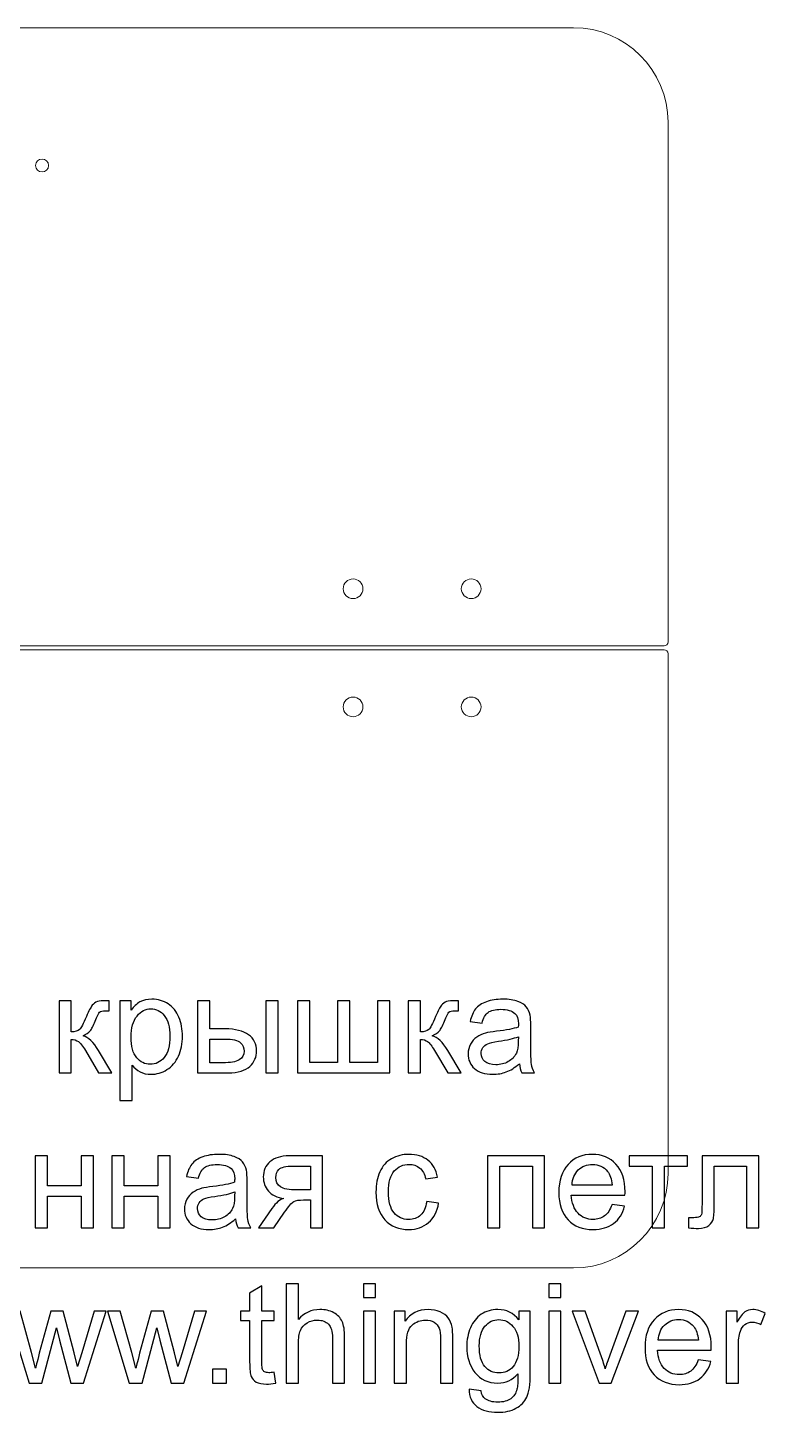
# Model space of a CAD drawing. Header units: millimetres. Extents: x -710 to 427, y -268 to 707.
# Drawn here: x -138.4 to 49, y -268 to 83.7 of the extents above; entities that cross this region are included whole.
import ezdxf

# ---------------------------------------------------------------- set-up
doc = ezdxf.new("R2010")
doc.units = ezdxf.units.MM
doc.header["$MEASUREMENT"] = 0
doc.layers.add('layer 1', color=7, linetype='Continuous')

msp = doc.modelspace()

# ---------------------------------------------------------------- linework, layer by layer
at = {"layer": 'layer 1', "color": 250, "lineweight": 9}
for points, knots in [([(23.2955, -73.3209), (23.2955, -73.3209), (-307.7045, -73.3209), (-307.7045, -73.3209), (-308.2553, -73.3209), (-308.7045, -72.8717), (-308.7045, -72.3209), (-308.7045, -72.3209), (-308.7045, 59.6791), (-308.7045, 59.6791), (-308.7045, 72.8978), (-297.9232, 83.6791), (-284.7045, 83.6791), (-284.7045, 83.6791), (0.2955, 83.6791), (0.2955, 83.6791), (13.5142, 83.6791), (24.2955, 72.8978), (24.2955, 59.6791), (24.2955, 59.6791), (24.2955, -72.3209), (24.2955, -72.3209), (24.2955, -72.8717), (23.8463, -73.3209), (23.2955, -73.3209)], [0, 0, 0, 0, 0.125, 0.125, 0.125, 0.25, 0.25, 0.25, 0.375, 0.375, 0.375, 0.5, 0.5, 0.5, 0.625, 0.625, 0.625, 0.75, 0.75, 0.75, 0.875, 0.875, 0.875, 1, 1, 1, 1]), ([(-134.7045, 50.3291), (-133.7932, 50.3291), (-133.0545, 49.5904), (-133.0545, 48.6791), (-133.0545, 47.7678), (-133.7932, 47.0291), (-134.7045, 47.0291), (-135.6158, 47.0291), (-136.3545, 47.7678), (-136.3545, 48.6791), (-136.3545, 49.5904), (-135.6158, 50.3291), (-134.7045, 50.3291)], [0, 0, 0, 0, 0.25, 0.25, 0.25, 0.5, 0.5, 0.5, 0.75, 0.75, 0.75, 1, 1, 1, 1]), ([(-55.7045, -56.3209), (-57.0853, -56.3209), (-58.2045, -57.4402), (-58.2045, -58.8209), (-58.2045, -60.2016), (-57.0853, -61.3209), (-55.7045, -61.3209), (-54.3237, -61.3209), (-53.2045, -60.2016), (-53.2045, -58.8209), (-53.2045, -57.4402), (-54.3237, -56.3209), (-55.7045, -56.3209)], [0, 0, 0, 0, 0.25, 0.25, 0.25, 0.5, 0.5, 0.5, 0.75, 0.75, 0.75, 1, 1, 1, 1]), ([(-25.7045, -56.3209), (-27.0853, -56.3209), (-28.2045, -57.4402), (-28.2045, -58.8209), (-28.2045, -60.2016), (-27.0853, -61.3209), (-25.7045, -61.3209), (-24.3237, -61.3209), (-23.2045, -60.2016), (-23.2045, -58.8209), (-23.2045, -57.4402), (-24.3237, -56.3209), (-25.7045, -56.3209)], [0, 0, 0, 0, 0.25, 0.25, 0.25, 0.5, 0.5, 0.5, 0.75, 0.75, 0.75, 1, 1, 1, 1]), ([(-308.7045, -75.3209), (-308.7045, -75.3209), (-308.7045, -207.321), (-308.7045, -207.321), (-308.7045, -220.5397), (-297.9232, -231.321), (-284.7045, -231.321), (-284.7045, -231.321), (0.2955, -231.321), (0.2955, -231.321), (13.5142, -231.321), (24.2955, -220.5397), (24.2955, -207.321), (24.2955, -207.321), (24.2955, -75.3209), (24.2955, -75.3209), (24.2955, -74.7701), (23.8463, -74.3209), (23.2955, -74.3209), (23.2955, -74.3209), (-307.7045, -74.3209), (-307.7045, -74.3209), (-308.2553, -74.3209), (-308.7045, -74.7701), (-308.7045, -75.3209)], [0, 0, 0, 0, 0.125, 0.125, 0.125, 0.25, 0.25, 0.25, 0.375, 0.375, 0.375, 0.5, 0.5, 0.5, 0.625, 0.625, 0.625, 0.75, 0.75, 0.75, 0.875, 0.875, 0.875, 1, 1, 1, 1]), ([(-55.7045, -91.3209), (-57.0853, -91.3209), (-58.2045, -90.2016), (-58.2045, -88.8209), (-58.2045, -87.4402), (-57.0853, -86.3209), (-55.7045, -86.3209), (-54.3237, -86.3209), (-53.2045, -87.4402), (-53.2045, -88.8209), (-53.2045, -90.2016), (-54.3237, -91.3209), (-55.7045, -91.3209)], [0, 0, 0, 0, 0.25, 0.25, 0.25, 0.5, 0.5, 0.5, 0.75, 0.75, 0.75, 1, 1, 1, 1]), ([(-25.7045, -91.3209), (-27.0853, -91.3209), (-28.2045, -90.2016), (-28.2045, -88.8209), (-28.2045, -87.4402), (-27.0853, -86.3209), (-25.7045, -86.3209), (-24.3237, -86.3209), (-23.2045, -87.4402), (-23.2045, -88.8209), (-23.2045, -90.2016), (-24.3237, -91.3209), (-25.7045, -91.3209)], [0, 0, 0, 0, 0.25, 0.25, 0.25, 0.5, 0.5, 0.5, 0.75, 0.75, 0.75, 1, 1, 1, 1])]:
    msp.add_open_spline(points, degree=3, knots=knots, dxfattribs=at)
at = {"layer": 'layer 1', "color": 142}
for points, knots in [([(-130.3834, -163.4502), (-130.3834, -163.4502), (-127.279, -163.4502), (-127.279, -163.4502), (-127.279, -163.4502), (-127.279, -171.3524), (-127.279, -171.3524), (-126.2912, -171.3524), (-125.5974, -171.1643), (-125.1976, -170.7821), (-124.8037, -170.4058), (-124.2216, -169.3063), (-123.4455, -167.4778), (-122.834, -166.0314), (-122.3401, -165.0789), (-121.9638, -164.6203), (-121.5816, -164.1617), (-121.1465, -163.85), (-120.6526, -163.6913), (-120.1529, -163.5325), (-119.3591, -163.4502), (-118.2714, -163.4502), (-118.2714, -163.4502), (-117.6482, -163.4502), (-117.6482, -163.4502), (-117.6482, -163.4502), (-117.6482, -166.0079), (-117.6482, -166.0079), (-117.6482, -166.0079), (-118.5125, -165.9902), (-118.5125, -165.9902), (-119.3297, -165.9902), (-119.853, -166.1137), (-120.0823, -166.3548), (-120.3234, -166.6076), (-120.6938, -167.3602), (-121.1877, -168.6125), (-121.6581, -169.812), (-122.0873, -170.641), (-122.4812, -171.0996), (-122.8693, -171.5582), (-123.4749, -171.9757), (-124.2921, -172.3579), (-122.9575, -172.7165), (-121.6404, -173.9571), (-120.3469, -176.0856), (-120.3469, -176.0856), (-116.9426, -181.7594), (-116.9426, -181.7594), (-116.9426, -181.7594), (-120.3528, -181.7594), (-120.3528, -181.7594), (-120.3528, -181.7594), (-123.7101, -176.1032), (-123.7101, -176.1032), (-124.3862, -174.9567), (-124.9742, -174.2041), (-125.4739, -173.8395), (-125.9796, -173.475), (-126.5793, -173.2927), (-127.279, -173.2927), (-127.279, -173.2927), (-127.279, -181.7594), (-127.279, -181.7594), (-127.279, -181.7594), (-130.3834, -181.7594), (-130.3834, -181.7594), (-130.3834, -181.7594), (-130.3834, -163.4502), (-130.3834, -163.4502)], [0, 0, 0, 0, 0.04347826, 0.04347826, 0.04347826, 0.08695652, 0.08695652, 0.08695652, 0.13043478, 0.13043478, 0.13043478, 0.17391304, 0.17391304, 0.17391304, 0.2173913, 0.2173913, 0.2173913, 0.26086957, 0.26086957, 0.26086957, 0.30434783, 0.30434783, 0.30434783, 0.34782609, 0.34782609, 0.34782609, 0.39130435, 0.39130435, 0.39130435, 0.43478261, 0.43478261, 0.43478261, 0.47826087, 0.47826087, 0.47826087, 0.52173913, 0.52173913, 0.52173913, 0.56521739, 0.56521739, 0.56521739, 0.60869565, 0.60869565, 0.60869565, 0.65217391, 0.65217391, 0.65217391, 0.69565217, 0.69565217, 0.69565217, 0.73913043, 0.73913043, 0.73913043, 0.7826087, 0.7826087, 0.7826087, 0.82608696, 0.82608696, 0.82608696, 0.86956522, 0.86956522, 0.86956522, 0.91304348, 0.91304348, 0.91304348, 0.95652174, 0.95652174, 0.95652174, 1, 1, 1, 1]), ([(-114.9142, -188.7797), (-114.9142, -188.7797), (-114.9142, -163.4502), (-114.9142, -163.4502), (-114.9142, -163.4502), (-112.0919, -163.4502), (-112.0919, -163.4502), (-112.0919, -163.4502), (-112.0919, -165.855), (-112.0919, -165.855), (-111.4275, -164.926), (-110.6749, -164.2263), (-109.8342, -163.7618), (-108.9993, -163.2974), (-107.9821, -163.0622), (-106.7885, -163.0622), (-105.2245, -163.0622), (-103.8487, -163.462), (-102.6551, -164.2675), (-101.4616, -165.0671), (-100.562, -166.2019), (-99.9505, -167.66), (-99.3449, -169.1241), (-99.0392, -170.7233), (-99.0392, -172.4696), (-99.0392, -174.3334), (-99.3743, -176.015), (-100.0446, -177.5143), (-100.7149, -179.0077), (-101.6909, -180.1543), (-102.9726, -180.9539), (-104.2485, -181.7476), (-105.5949, -182.1475), (-107.0061, -182.1475), (-108.0409, -182.1475), (-108.9699, -181.9299), (-109.7871, -181.4948), (-110.6103, -181.0597), (-111.2806, -180.5129), (-111.8097, -179.8485), (-111.8097, -179.8485), (-111.8097, -188.7797), (-111.8097, -188.7797), (-111.8097, -188.7797), (-114.9142, -188.7797), (-114.9142, -188.7797)], [0, 0, 0, 0, 0.06666667, 0.06666667, 0.06666667, 0.13333333, 0.13333333, 0.13333333, 0.2, 0.2, 0.2, 0.26666667, 0.26666667, 0.26666667, 0.33333333, 0.33333333, 0.33333333, 0.4, 0.4, 0.4, 0.46666667, 0.46666667, 0.46666667, 0.53333333, 0.53333333, 0.53333333, 0.6, 0.6, 0.6, 0.66666667, 0.66666667, 0.66666667, 0.73333333, 0.73333333, 0.73333333, 0.8, 0.8, 0.8, 0.86666667, 0.86666667, 0.86666667, 0.93333333, 0.93333333, 0.93333333, 1, 1, 1, 1]), ([(-95.188, -163.4502), (-95.188, -163.4502), (-92.0836, -163.4502), (-92.0836, -163.4502), (-92.0836, -163.4502), (-92.0836, -170.6116), (-92.0836, -170.6116), (-92.0836, -170.6116), (-88.1677, -170.6116), (-88.1677, -170.6116), (-85.6101, -170.6116), (-83.6463, -171.1055), (-82.2646, -172.0992), (-80.8829, -173.0928), (-80.195, -174.4628), (-80.195, -176.209), (-80.195, -177.7377), (-80.7712, -179.043), (-81.9236, -180.1307), (-83.076, -181.2185), (-84.9163, -181.7594), (-87.4504, -181.7594), (-87.4504, -181.7594), (-95.188, -181.7594), (-95.188, -181.7594), (-95.188, -181.7594), (-95.188, -163.4502), (-95.188, -163.4502)], [0, 0, 0, 0, 0.11111111, 0.11111111, 0.11111111, 0.22222222, 0.22222222, 0.22222222, 0.33333333, 0.33333333, 0.33333333, 0.44444444, 0.44444444, 0.44444444, 0.55555556, 0.55555556, 0.55555556, 0.66666667, 0.66666667, 0.66666667, 0.77777778, 0.77777778, 0.77777778, 0.88888889, 0.88888889, 0.88888889, 1, 1, 1, 1]), ([(-77.8666, -163.4502), (-77.8666, -163.4502), (-74.7622, -163.4502), (-74.7622, -163.4502), (-74.7622, -163.4502), (-74.7622, -181.7594), (-74.7622, -181.7594), (-74.7622, -181.7594), (-77.8666, -181.7594), (-77.8666, -181.7594), (-77.8666, -181.7594), (-77.8666, -163.4502), (-77.8666, -163.4502)], [0, 0, 0, 0, 0.25, 0.25, 0.25, 0.5, 0.5, 0.5, 0.75, 0.75, 0.75, 1, 1, 1, 1]), ([(-69.8291, -163.4502), (-69.8291, -163.4502), (-66.7247, -163.4502), (-66.7247, -163.4502), (-66.7247, -163.4502), (-66.7247, -179.1841), (-66.7247, -179.1841), (-66.7247, -179.1841), (-59.6691, -179.1841), (-59.6691, -179.1841), (-59.6691, -179.1841), (-59.6691, -163.4502), (-59.6691, -163.4502), (-59.6691, -163.4502), (-56.5647, -163.4502), (-56.5647, -163.4502), (-56.5647, -163.4502), (-56.5647, -179.1841), (-56.5647, -179.1841), (-56.5647, -179.1841), (-49.5091, -179.1841), (-49.5091, -179.1841), (-49.5091, -179.1841), (-49.5091, -163.4502), (-49.5091, -163.4502), (-49.5091, -163.4502), (-46.4047, -163.4502), (-46.4047, -163.4502), (-46.4047, -163.4502), (-46.4047, -181.7594), (-46.4047, -181.7594), (-46.4047, -181.7594), (-69.8291, -181.7594), (-69.8291, -181.7594), (-69.8291, -181.7594), (-69.8291, -163.4502), (-69.8291, -163.4502)], [0, 0, 0, 0, 0.08333333, 0.08333333, 0.08333333, 0.16666667, 0.16666667, 0.16666667, 0.25, 0.25, 0.25, 0.33333333, 0.33333333, 0.33333333, 0.41666667, 0.41666667, 0.41666667, 0.5, 0.5, 0.5, 0.58333333, 0.58333333, 0.58333333, 0.66666667, 0.66666667, 0.66666667, 0.75, 0.75, 0.75, 0.83333333, 0.83333333, 0.83333333, 0.91666667, 0.91666667, 0.91666667, 1, 1, 1, 1]), ([(-41.6715, -163.4502), (-41.6715, -163.4502), (-38.5671, -163.4502), (-38.5671, -163.4502), (-38.5671, -163.4502), (-38.5671, -171.3524), (-38.5671, -171.3524), (-37.5793, -171.3524), (-36.8855, -171.1643), (-36.4857, -170.7821), (-36.0918, -170.4058), (-35.5097, -169.3063), (-34.7336, -167.4778), (-34.1221, -166.0314), (-33.6282, -165.0789), (-33.2519, -164.6203), (-32.8697, -164.1617), (-32.4346, -163.85), (-31.9407, -163.6913), (-31.441, -163.5325), (-30.6472, -163.4502), (-29.5595, -163.4502), (-29.5595, -163.4502), (-28.9363, -163.4502), (-28.9363, -163.4502), (-28.9363, -163.4502), (-28.9363, -166.0079), (-28.9363, -166.0079), (-28.9363, -166.0079), (-29.8006, -165.9902), (-29.8006, -165.9902), (-30.6178, -165.9902), (-31.1411, -166.1137), (-31.3704, -166.3548), (-31.6115, -166.6076), (-31.9819, -167.3602), (-32.4758, -168.6125), (-32.9462, -169.812), (-33.3754, -170.641), (-33.7693, -171.0996), (-34.1574, -171.5582), (-34.763, -171.9757), (-35.5802, -172.3579), (-34.2456, -172.7165), (-32.9285, -173.9571), (-31.635, -176.0856), (-31.635, -176.0856), (-28.2307, -181.7594), (-28.2307, -181.7594), (-28.2307, -181.7594), (-31.6409, -181.7594), (-31.6409, -181.7594), (-31.6409, -181.7594), (-34.9982, -176.1032), (-34.9982, -176.1032), (-35.6743, -174.9567), (-36.2623, -174.2041), (-36.762, -173.8395), (-37.2677, -173.475), (-37.8674, -173.2927), (-38.5671, -173.2927), (-38.5671, -173.2927), (-38.5671, -181.7594), (-38.5671, -181.7594), (-38.5671, -181.7594), (-41.6715, -181.7594), (-41.6715, -181.7594), (-41.6715, -181.7594), (-41.6715, -163.4502), (-41.6715, -163.4502)], [0, 0, 0, 0, 0.04347826, 0.04347826, 0.04347826, 0.08695652, 0.08695652, 0.08695652, 0.13043478, 0.13043478, 0.13043478, 0.17391304, 0.17391304, 0.17391304, 0.2173913, 0.2173913, 0.2173913, 0.26086957, 0.26086957, 0.26086957, 0.30434783, 0.30434783, 0.30434783, 0.34782609, 0.34782609, 0.34782609, 0.39130435, 0.39130435, 0.39130435, 0.43478261, 0.43478261, 0.43478261, 0.47826087, 0.47826087, 0.47826087, 0.52173913, 0.52173913, 0.52173913, 0.56521739, 0.56521739, 0.56521739, 0.60869565, 0.60869565, 0.60869565, 0.65217391, 0.65217391, 0.65217391, 0.69565217, 0.69565217, 0.69565217, 0.73913043, 0.73913043, 0.73913043, 0.7826087, 0.7826087, 0.7826087, 0.82608696, 0.82608696, 0.82608696, 0.86956522, 0.86956522, 0.86956522, 0.91304348, 0.91304348, 0.91304348, 0.95652174, 0.95652174, 0.95652174, 1, 1, 1, 1]), ([(-13.467, -179.4663), (-14.6194, -180.4482), (-15.7306, -181.1362), (-16.7949, -181.5419), (-17.8591, -181.9475), (-18.9997, -182.1475), (-20.2227, -182.1475), (-22.2335, -182.1475), (-23.7799, -181.6594), (-24.8617, -180.6775), (-25.9436, -179.7015), (-26.4845, -178.4492), (-26.4845, -176.9263), (-26.4845, -176.0326), (-26.2787, -175.2154), (-25.873, -174.4745), (-25.4614, -173.7337), (-24.9264, -173.1457), (-24.2679, -172.6989), (-23.6035, -172.252), (-22.8626, -171.911), (-22.0336, -171.6817), (-21.4221, -171.523), (-20.499, -171.3701), (-19.2702, -171.2172), (-16.7655, -170.9232), (-14.9134, -170.5646), (-13.7316, -170.153), (-13.7198, -169.7297), (-13.7139, -169.4592), (-13.7139, -169.3475), (-13.7139, -168.0893), (-14.0079, -167.2014), (-14.5959, -166.684), (-15.3896, -165.9843), (-16.5714, -165.6374), (-18.1354, -165.6374), (-19.5994, -165.6374), (-20.6813, -165.8961), (-21.3751, -166.4077), (-22.0748, -166.9192), (-22.5863, -167.8247), (-22.9214, -169.1299), (-22.9214, -169.1299), (-25.9553, -168.7066), (-25.9553, -168.7066), (-25.679, -167.4072), (-25.2263, -166.3548), (-24.5913, -165.5551), (-23.9563, -164.7555), (-23.039, -164.144), (-21.8396, -163.7089), (-20.646, -163.2797), (-19.2526, -163.0622), (-17.6768, -163.0622), (-16.1128, -163.0622), (-14.8369, -163.2444), (-13.855, -163.6149), (-12.879, -163.9853), (-12.1558, -164.4439), (-11.6972, -165.0024), (-11.2386, -165.561), (-10.9152, -166.2666), (-10.7271, -167.1191), (-10.6271, -167.6483), (-10.5742, -168.6008), (-10.5742, -169.9707), (-10.5742, -169.9707), (-10.5742, -174.0865), (-10.5742, -174.0865), (-10.5742, -176.9616), (-10.5095, -178.7784), (-10.3802, -179.5487), (-10.2567, -180.3189), (-9.998, -181.0538), (-9.6217, -181.7594), (-9.6217, -181.7594), (-12.8673, -181.7594), (-12.8673, -181.7594), (-13.1789, -181.1068), (-13.3788, -180.3424), (-13.467, -179.4663)], [0, 0, 0, 0, 0.03703704, 0.03703704, 0.03703704, 0.07407407, 0.07407407, 0.07407407, 0.11111111, 0.11111111, 0.11111111, 0.14814815, 0.14814815, 0.14814815, 0.18518519, 0.18518519, 0.18518519, 0.22222222, 0.22222222, 0.22222222, 0.25925926, 0.25925926, 0.25925926, 0.2962963, 0.2962963, 0.2962963, 0.33333333, 0.33333333, 0.33333333, 0.37037037, 0.37037037, 0.37037037, 0.40740741, 0.40740741, 0.40740741, 0.44444444, 0.44444444, 0.44444444, 0.48148148, 0.48148148, 0.48148148, 0.51851852, 0.51851852, 0.51851852, 0.55555556, 0.55555556, 0.55555556, 0.59259259, 0.59259259, 0.59259259, 0.62962963, 0.62962963, 0.62962963, 0.66666667, 0.66666667, 0.66666667, 0.7037037, 0.7037037, 0.7037037, 0.74074074, 0.74074074, 0.74074074, 0.77777778, 0.77777778, 0.77777778, 0.81481481, 0.81481481, 0.81481481, 0.85185185, 0.85185185, 0.85185185, 0.88888889, 0.88888889, 0.88888889, 0.92592593, 0.92592593, 0.92592593, 0.96296296, 0.96296296, 0.96296296, 1, 1, 1, 1]), ([(-112.0919, -172.7165), (-112.0919, -175.0625), (-111.6157, -176.797), (-110.6691, -177.92), (-109.7166, -179.043), (-108.5642, -179.6075), (-107.2118, -179.6075), (-105.836, -179.6075), (-104.6601, -179.0254), (-103.6841, -177.8612), (-102.7022, -176.697), (-102.2142, -174.8979), (-102.2142, -172.4578), (-102.2142, -170.1295), (-102.6904, -168.3891), (-103.6488, -167.2308), (-104.6072, -166.0725), (-105.7478, -165.4963), (-107.0766, -165.4963), (-108.3937, -165.4963), (-109.5578, -166.1137), (-110.5691, -167.3425), (-111.5863, -168.5773), (-112.0919, -170.3647), (-112.0919, -172.7165)], [0, 0, 0, 0, 0.125, 0.125, 0.125, 0.25, 0.25, 0.25, 0.375, 0.375, 0.375, 0.5, 0.5, 0.5, 0.625, 0.625, 0.625, 0.75, 0.75, 0.75, 0.875, 0.875, 0.875, 1, 1, 1, 1]), ([(-92.0836, -179.2194), (-92.0836, -179.2194), (-88.8263, -179.2194), (-88.8263, -179.2194), (-86.8684, -179.2194), (-85.4631, -178.9783), (-84.6282, -178.4962), (-83.7874, -178.0141), (-83.37, -177.2615), (-83.37, -176.2384), (-83.37, -175.4447), (-83.6816, -174.7391), (-84.299, -174.1159), (-84.9222, -173.4985), (-86.2921, -173.1869), (-88.4147, -173.1869), (-88.4147, -173.1869), (-92.0836, -173.1869), (-92.0836, -173.1869), (-92.0836, -173.1869), (-92.0836, -179.2194), (-92.0836, -179.2194)], [0, 0, 0, 0, 0.14285714, 0.14285714, 0.14285714, 0.28571429, 0.28571429, 0.28571429, 0.42857143, 0.42857143, 0.42857143, 0.57142857, 0.57142857, 0.57142857, 0.71428571, 0.71428571, 0.71428571, 0.85714286, 0.85714286, 0.85714286, 1, 1, 1, 1]), ([(-13.7139, -172.5872), (-14.8428, -173.0458), (-16.5362, -173.4338), (-18.7939, -173.7513), (-20.0757, -173.9336), (-20.9812, -174.1394), (-21.5103, -174.3687), (-22.0395, -174.598), (-22.4452, -174.9331), (-22.7333, -175.3682), (-23.0214, -175.8092), (-23.1684, -176.2972), (-23.1684, -176.8381), (-23.1684, -177.6554), (-22.8568, -178.3433), (-22.2276, -178.8901), (-21.5985, -179.4369), (-20.6813, -179.7133), (-19.476, -179.7133), (-18.2824, -179.7133), (-17.2182, -179.4546), (-16.2833, -178.9313), (-15.3544, -178.4139), (-14.6664, -177.7025), (-14.2313, -176.8029), (-13.8962, -176.1032), (-13.7316, -175.0743), (-13.7316, -173.7161), (-13.7316, -173.7161), (-13.7139, -172.5872), (-13.7139, -172.5872)], [0, 0, 0, 0, 0.1, 0.1, 0.1, 0.2, 0.2, 0.2, 0.3, 0.3, 0.3, 0.4, 0.4, 0.4, 0.5, 0.5, 0.5, 0.6, 0.6, 0.6, 0.7, 0.7, 0.7, 0.8, 0.8, 0.8, 0.9, 0.9, 0.9, 1, 1, 1, 1]), ([(-136.4452, -202.8614), (-136.4452, -202.8614), (-133.3407, -202.8614), (-133.3407, -202.8614), (-133.3407, -202.8614), (-133.3407, -210.4814), (-133.3407, -210.4814), (-133.3407, -210.4814), (-124.7329, -210.4814), (-124.7329, -210.4814), (-124.7329, -210.4814), (-124.7329, -202.8614), (-124.7329, -202.8614), (-124.7329, -202.8614), (-121.6285, -202.8614), (-121.6285, -202.8614), (-121.6285, -202.8614), (-121.6285, -221.1706), (-121.6285, -221.1706), (-121.6285, -221.1706), (-124.7329, -221.1706), (-124.7329, -221.1706), (-124.7329, -221.1706), (-124.7329, -213.0567), (-124.7329, -213.0567), (-124.7329, -213.0567), (-133.3407, -213.0567), (-133.3407, -213.0567), (-133.3407, -213.0567), (-133.3407, -221.1706), (-133.3407, -221.1706), (-133.3407, -221.1706), (-136.4452, -221.1706), (-136.4452, -221.1706), (-136.4452, -221.1706), (-136.4452, -202.8614), (-136.4452, -202.8614)], [0, 0, 0, 0, 0.08333333, 0.08333333, 0.08333333, 0.16666667, 0.16666667, 0.16666667, 0.25, 0.25, 0.25, 0.33333333, 0.33333333, 0.33333333, 0.41666667, 0.41666667, 0.41666667, 0.5, 0.5, 0.5, 0.58333333, 0.58333333, 0.58333333, 0.66666667, 0.66666667, 0.66666667, 0.75, 0.75, 0.75, 0.83333333, 0.83333333, 0.83333333, 0.91666667, 0.91666667, 0.91666667, 1, 1, 1, 1]), ([(-116.966, -202.8614), (-116.966, -202.8614), (-113.8615, -202.8614), (-113.8615, -202.8614), (-113.8615, -202.8614), (-113.8615, -210.4814), (-113.8615, -210.4814), (-113.8615, -210.4814), (-105.2537, -210.4814), (-105.2537, -210.4814), (-105.2537, -210.4814), (-105.2537, -202.8614), (-105.2537, -202.8614), (-105.2537, -202.8614), (-102.1493, -202.8614), (-102.1493, -202.8614), (-102.1493, -202.8614), (-102.1493, -221.1706), (-102.1493, -221.1706), (-102.1493, -221.1706), (-105.2537, -221.1706), (-105.2537, -221.1706), (-105.2537, -221.1706), (-105.2537, -213.0567), (-105.2537, -213.0567), (-105.2537, -213.0567), (-113.8615, -213.0567), (-113.8615, -213.0567), (-113.8615, -213.0567), (-113.8615, -221.1706), (-113.8615, -221.1706), (-113.8615, -221.1706), (-116.966, -221.1706), (-116.966, -221.1706), (-116.966, -221.1706), (-116.966, -202.8614), (-116.966, -202.8614)], [0, 0, 0, 0, 0.08333333, 0.08333333, 0.08333333, 0.16666667, 0.16666667, 0.16666667, 0.25, 0.25, 0.25, 0.33333333, 0.33333333, 0.33333333, 0.41666667, 0.41666667, 0.41666667, 0.5, 0.5, 0.5, 0.58333333, 0.58333333, 0.58333333, 0.66666667, 0.66666667, 0.66666667, 0.75, 0.75, 0.75, 0.83333333, 0.83333333, 0.83333333, 0.91666667, 0.91666667, 0.91666667, 1, 1, 1, 1]), ([(-85.5276, -218.8775), (-86.68, -219.8594), (-87.7912, -220.5474), (-88.8555, -220.9531), (-89.9197, -221.3587), (-91.0603, -221.5587), (-92.2833, -221.5587), (-94.2941, -221.5587), (-95.8405, -221.0706), (-96.9223, -220.0887), (-98.0042, -219.1127), (-98.5451, -217.8604), (-98.5451, -216.3375), (-98.5451, -215.4438), (-98.3393, -214.6266), (-97.9336, -213.8857), (-97.522, -213.1449), (-96.987, -212.5569), (-96.3285, -212.1101), (-95.6641, -211.6632), (-94.9232, -211.3222), (-94.0942, -211.0929), (-93.4827, -210.9342), (-92.5596, -210.7813), (-91.3308, -210.6284), (-88.8261, -210.3344), (-86.974, -209.9758), (-85.7922, -209.5642), (-85.7804, -209.1409), (-85.7745, -208.8704), (-85.7745, -208.7587), (-85.7745, -207.5005), (-86.0685, -206.6126), (-86.6565, -206.0952), (-87.4502, -205.3955), (-88.632, -205.0486), (-90.196, -205.0486), (-91.66, -205.0486), (-92.7419, -205.3073), (-93.4357, -205.8189), (-94.1354, -206.3304), (-94.6469, -207.2359), (-94.982, -208.5411), (-94.982, -208.5411), (-98.0159, -208.1178), (-98.0159, -208.1178), (-97.7396, -206.8184), (-97.2869, -205.766), (-96.6519, -204.9663), (-96.0169, -204.1667), (-95.0996, -203.5552), (-93.9002, -203.1201), (-92.7066, -202.6909), (-91.3132, -202.4734), (-89.7374, -202.4734), (-88.1734, -202.4734), (-86.8975, -202.6556), (-85.9156, -203.0261), (-84.9396, -203.3965), (-84.2164, -203.8551), (-83.7578, -204.4136), (-83.2992, -204.9722), (-82.9758, -205.6778), (-82.7877, -206.5303), (-82.6877, -207.0595), (-82.6348, -208.012), (-82.6348, -209.3819), (-82.6348, -209.3819), (-82.6348, -213.4977), (-82.6348, -213.4977), (-82.6348, -216.3728), (-82.5701, -218.1896), (-82.4408, -218.9599), (-82.3173, -219.7301), (-82.0586, -220.465), (-81.6823, -221.1706), (-81.6823, -221.1706), (-84.9279, -221.1706), (-84.9279, -221.1706), (-85.2395, -220.518), (-85.4394, -219.7536), (-85.5276, -218.8775)], [0, 0, 0, 0, 0.03703704, 0.03703704, 0.03703704, 0.07407407, 0.07407407, 0.07407407, 0.11111111, 0.11111111, 0.11111111, 0.14814815, 0.14814815, 0.14814815, 0.18518519, 0.18518519, 0.18518519, 0.22222222, 0.22222222, 0.22222222, 0.25925926, 0.25925926, 0.25925926, 0.2962963, 0.2962963, 0.2962963, 0.33333333, 0.33333333, 0.33333333, 0.37037037, 0.37037037, 0.37037037, 0.40740741, 0.40740741, 0.40740741, 0.44444444, 0.44444444, 0.44444444, 0.48148148, 0.48148148, 0.48148148, 0.51851852, 0.51851852, 0.51851852, 0.55555556, 0.55555556, 0.55555556, 0.59259259, 0.59259259, 0.59259259, 0.62962963, 0.62962963, 0.62962963, 0.66666667, 0.66666667, 0.66666667, 0.7037037, 0.7037037, 0.7037037, 0.74074074, 0.74074074, 0.74074074, 0.77777778, 0.77777778, 0.77777778, 0.81481481, 0.81481481, 0.81481481, 0.85185185, 0.85185185, 0.85185185, 0.88888889, 0.88888889, 0.88888889, 0.92592593, 0.92592593, 0.92592593, 0.96296296, 0.96296296, 0.96296296, 1, 1, 1, 1]), ([(-63.4378, -202.8614), (-63.4378, -202.8614), (-63.4378, -221.1706), (-63.4378, -221.1706), (-63.4378, -221.1706), (-66.5423, -221.1706), (-66.5423, -221.1706), (-66.5423, -221.1706), (-66.5423, -214.0445), (-66.5423, -214.0445), (-66.5423, -214.0445), (-68.3297, -214.0445), (-68.3297, -214.0445), (-69.4174, -214.0445), (-70.2288, -214.1856), (-70.7639, -214.4737), (-71.2989, -214.7618), (-72.0809, -215.6614), (-73.1098, -217.1842), (-73.1098, -217.1842), (-75.838, -221.1706), (-75.838, -221.1706), (-75.838, -221.1706), (-79.6833, -221.1706), (-79.6833, -221.1706), (-79.6833, -221.1706), (-76.3319, -216.2552), (-76.3319, -216.2552), (-75.3088, -214.75), (-74.2858, -213.9034), (-73.2686, -213.7093), (-75.0384, -213.4683), (-76.3554, -212.8274), (-77.2138, -211.7926), (-78.0723, -210.7578), (-78.5015, -209.5642), (-78.5015, -208.2178), (-78.5015, -206.6244), (-77.9429, -205.3367), (-76.8199, -204.349), (-75.6969, -203.3553), (-74.0682, -202.8614), (-71.9398, -202.8614), (-71.9398, -202.8614), (-63.4378, -202.8614), (-63.4378, -202.8614)], [0, 0, 0, 0, 0.06666667, 0.06666667, 0.06666667, 0.13333333, 0.13333333, 0.13333333, 0.2, 0.2, 0.2, 0.26666667, 0.26666667, 0.26666667, 0.33333333, 0.33333333, 0.33333333, 0.4, 0.4, 0.4, 0.46666667, 0.46666667, 0.46666667, 0.53333333, 0.53333333, 0.53333333, 0.6, 0.6, 0.6, 0.66666667, 0.66666667, 0.66666667, 0.73333333, 0.73333333, 0.73333333, 0.8, 0.8, 0.8, 0.86666667, 0.86666667, 0.86666667, 0.93333333, 0.93333333, 0.93333333, 1, 1, 1, 1]), ([(-37.0031, -214.4678), (-37.0031, -214.4678), (-33.9692, -214.8912), (-33.9692, -214.8912), (-34.3043, -216.9784), (-35.151, -218.6071), (-36.521, -219.7889), (-37.8909, -220.9707), (-39.5784, -221.5587), (-41.5716, -221.5587), (-44.0704, -221.5587), (-46.0812, -220.7414), (-47.5982, -219.1068), (-49.121, -217.4723), (-49.8795, -215.1322), (-49.8795, -212.0866), (-49.8795, -210.111), (-49.5502, -208.3883), (-48.8976, -206.9066), (-48.2449, -205.4308), (-47.2513, -204.3196), (-45.9107, -203.5846), (-44.5761, -202.8438), (-43.1238, -202.4734), (-41.548, -202.4734), (-39.5666, -202.4734), (-37.938, -202.9731), (-36.6797, -203.9786), (-35.4156, -204.984), (-34.6042, -206.4127), (-34.2514, -208.2589), (-34.2514, -208.2589), (-37.25, -208.7175), (-37.25, -208.7175), (-37.5381, -207.4887), (-38.0438, -206.5656), (-38.7787, -205.9423), (-39.5078, -205.325), (-40.3898, -205.0134), (-41.4246, -205.0134), (-42.9886, -205.0134), (-44.2586, -205.5719), (-45.2405, -206.6891), (-46.2165, -207.8121), (-46.7045, -209.576), (-46.7045, -211.9984), (-46.7045, -214.4561), (-46.2341, -216.2376), (-45.2934, -217.3488), (-44.3468, -218.4601), (-43.1179, -219.0187), (-41.6068, -219.0187), (-40.3839, -219.0187), (-39.3667, -218.6482), (-38.5553, -217.9015), (-37.738, -217.1607), (-37.2206, -216.0142), (-37.0031, -214.4678)], [0, 0, 0, 0, 0.05263158, 0.05263158, 0.05263158, 0.10526316, 0.10526316, 0.10526316, 0.15789474, 0.15789474, 0.15789474, 0.21052632, 0.21052632, 0.21052632, 0.26315789, 0.26315789, 0.26315789, 0.31578947, 0.31578947, 0.31578947, 0.36842105, 0.36842105, 0.36842105, 0.42105263, 0.42105263, 0.42105263, 0.47368421, 0.47368421, 0.47368421, 0.52631579, 0.52631579, 0.52631579, 0.57894737, 0.57894737, 0.57894737, 0.63157895, 0.63157895, 0.63157895, 0.68421053, 0.68421053, 0.68421053, 0.73684211, 0.73684211, 0.73684211, 0.78947368, 0.78947368, 0.78947368, 0.84210526, 0.84210526, 0.84210526, 0.89473684, 0.89473684, 0.89473684, 0.94736842, 0.94736842, 0.94736842, 1, 1, 1, 1]), ([(-21.5221, -202.8614), (-21.5221, -202.8614), (-7.0582, -202.8614), (-7.0582, -202.8614), (-7.0582, -202.8614), (-7.0582, -221.1706), (-7.0582, -221.1706), (-7.0582, -221.1706), (-10.1626, -221.1706), (-10.1626, -221.1706), (-10.1626, -221.1706), (-10.1626, -205.4367), (-10.1626, -205.4367), (-10.1626, -205.4367), (-18.4176, -205.4367), (-18.4176, -205.4367), (-18.4176, -205.4367), (-18.4176, -221.1706), (-18.4176, -221.1706), (-18.4176, -221.1706), (-21.5221, -221.1706), (-21.5221, -221.1706), (-21.5221, -221.1706), (-21.5221, -202.8614), (-21.5221, -202.8614)], [0, 0, 0, 0, 0.125, 0.125, 0.125, 0.25, 0.25, 0.25, 0.375, 0.375, 0.375, 0.5, 0.5, 0.5, 0.625, 0.625, 0.625, 0.75, 0.75, 0.75, 0.875, 0.875, 0.875, 1, 1, 1, 1]), ([(10.0692, -215.2439), (10.0692, -215.2439), (13.2795, -215.6673), (13.2795, -215.6673), (12.7797, -217.5311), (11.8448, -218.9834), (10.4808, -220.0123), (9.1167, -221.0412), (7.3763, -221.5587), (5.2538, -221.5587), (2.5844, -221.5587), (0.4677, -220.7355), (-1.0962, -219.0892), (-2.6602, -217.4488), (-3.4422, -215.1381), (-3.4422, -212.1689), (-3.4422, -209.0997), (-2.6544, -206.7126), (-1.0727, -205.0192), (0.5089, -203.32), (2.5609, -202.4734), (5.0832, -202.4734), (7.5233, -202.4734), (9.5165, -203.3024), (11.0628, -204.9663), (12.6092, -206.6303), (13.3853, -208.9704), (13.3853, -211.9866), (13.3853, -212.1689), (13.3794, -212.4452), (13.3677, -212.8098), (13.3677, -212.8098), (-0.2672, -212.8098), (-0.2672, -212.8098), (-0.1496, -214.8147), (0.4148, -216.3552), (1.4379, -217.4194), (2.4551, -218.4836), (3.7309, -219.0187), (5.2538, -219.0187), (6.3885, -219.0187), (7.3587, -218.7188), (8.1583, -218.1191), (8.9638, -217.5193), (9.5988, -216.561), (10.0692, -215.2439)], [0, 0, 0, 0, 0.06666667, 0.06666667, 0.06666667, 0.13333333, 0.13333333, 0.13333333, 0.2, 0.2, 0.2, 0.26666667, 0.26666667, 0.26666667, 0.33333333, 0.33333333, 0.33333333, 0.4, 0.4, 0.4, 0.46666667, 0.46666667, 0.46666667, 0.53333333, 0.53333333, 0.53333333, 0.6, 0.6, 0.6, 0.66666667, 0.66666667, 0.66666667, 0.73333333, 0.73333333, 0.73333333, 0.8, 0.8, 0.8, 0.86666667, 0.86666667, 0.86666667, 0.93333333, 0.93333333, 0.93333333, 1, 1, 1, 1]), ([(14.4084, -202.8614), (14.4084, -202.8614), (29.225, -202.8614), (29.225, -202.8614), (29.225, -202.8614), (29.225, -205.4367), (29.225, -205.4367), (29.225, -205.4367), (23.3689, -205.4367), (23.3689, -205.4367), (23.3689, -205.4367), (23.3689, -221.1706), (23.3689, -221.1706), (23.3689, -221.1706), (20.2645, -221.1706), (20.2645, -221.1706), (20.2645, -221.1706), (20.2645, -205.4367), (20.2645, -205.4367), (20.2645, -205.4367), (14.4084, -205.4367), (14.4084, -205.4367), (14.4084, -205.4367), (14.4084, -202.8614), (14.4084, -202.8614)], [0, 0, 0, 0, 0.125, 0.125, 0.125, 0.25, 0.25, 0.25, 0.375, 0.375, 0.375, 0.5, 0.5, 0.5, 0.625, 0.625, 0.625, 0.75, 0.75, 0.75, 0.875, 0.875, 0.875, 1, 1, 1, 1]), ([(32.9292, -202.8614), (32.9292, -202.8614), (47.3578, -202.8614), (47.3578, -202.8614), (47.3578, -202.8614), (47.3578, -221.153), (47.3578, -221.153), (47.3578, -221.153), (44.2534, -221.153), (44.2534, -221.153), (44.2534, -221.153), (44.2534, -205.4367), (44.2534, -205.4367), (44.2534, -205.4367), (36.0336, -205.4367), (36.0336, -205.4367), (36.0336, -205.4367), (36.0336, -214.5443), (36.0336, -214.5443), (36.0336, -216.6668), (35.9631, -218.0662), (35.8278, -218.7482), (35.6867, -219.4243), (35.3104, -220.0123), (34.6931, -220.518), (34.0698, -221.0236), (33.1761, -221.2764), (32.0061, -221.2764), (31.2829, -221.2764), (30.448, -221.2294), (29.5072, -221.1412), (29.5072, -221.1412), (29.5072, -218.56), (29.5072, -218.56), (29.5072, -218.56), (30.8654, -218.56), (30.8654, -218.56), (31.5063, -218.56), (31.9649, -218.4954), (32.2413, -218.3601), (32.5176, -218.2308), (32.6999, -218.0191), (32.7939, -217.731), (32.8821, -217.4429), (32.9292, -216.5081), (32.9292, -214.9264), (32.9292, -214.9264), (32.9292, -202.8614), (32.9292, -202.8614)], [0, 0, 0, 0, 0.0625, 0.0625, 0.0625, 0.125, 0.125, 0.125, 0.1875, 0.1875, 0.1875, 0.25, 0.25, 0.25, 0.3125, 0.3125, 0.3125, 0.375, 0.375, 0.375, 0.4375, 0.4375, 0.4375, 0.5, 0.5, 0.5, 0.5625, 0.5625, 0.5625, 0.625, 0.625, 0.625, 0.6875, 0.6875, 0.6875, 0.75, 0.75, 0.75, 0.8125, 0.8125, 0.8125, 0.875, 0.875, 0.875, 0.9375, 0.9375, 0.9375, 1, 1, 1, 1]), ([(-66.5423, -205.4367), (-66.5423, -205.4367), (-70.952, -205.4367), (-70.952, -205.4367), (-72.7982, -205.4367), (-73.9918, -205.7248), (-74.5268, -206.301), (-75.0619, -206.8772), (-75.3265, -207.5534), (-75.3265, -208.3236), (-75.3265, -209.4172), (-74.9325, -210.2227), (-74.1447, -210.7343), (-73.3627, -211.2458), (-71.9692, -211.5045), (-69.9701, -211.5045), (-69.9701, -211.5045), (-66.5423, -211.5045), (-66.5423, -211.5045), (-66.5423, -211.5045), (-66.5423, -205.4367), (-66.5423, -205.4367)], [0, 0, 0, 0, 0.14285714, 0.14285714, 0.14285714, 0.28571429, 0.28571429, 0.28571429, 0.42857143, 0.42857143, 0.42857143, 0.57142857, 0.57142857, 0.57142857, 0.71428571, 0.71428571, 0.71428571, 0.85714286, 0.85714286, 0.85714286, 1, 1, 1, 1]), ([(-0.0908, -210.2698), (-0.0908, -210.2698), (10.1045, -210.2698), (10.1045, -210.2698), (9.9692, -208.7293), (9.5753, -207.5769), (8.9344, -206.8067), (7.9525, -205.6131), (6.6707, -205.0134), (5.1009, -205.0134), (3.678, -205.0134), (2.4844, -205.4896), (1.5143, -206.4421), (0.55, -207.3946), (0.015, -208.6705), (-0.0908, -210.2698)], [0, 0, 0, 0, 0.2, 0.2, 0.2, 0.4, 0.4, 0.4, 0.6, 0.6, 0.6, 0.8, 0.8, 0.8, 1, 1, 1, 1]), ([(-85.7745, -211.9984), (-86.9034, -212.457), (-88.5968, -212.845), (-90.8545, -213.1625), (-92.1363, -213.3448), (-93.0418, -213.5506), (-93.5709, -213.7799), (-94.1001, -214.0092), (-94.5058, -214.3443), (-94.7939, -214.7794), (-95.082, -215.2204), (-95.229, -215.7084), (-95.229, -216.2493), (-95.229, -217.0666), (-94.9174, -217.7545), (-94.2882, -218.3013), (-93.6591, -218.8481), (-92.7419, -219.1245), (-91.5366, -219.1245), (-90.343, -219.1245), (-89.2788, -218.8658), (-88.3439, -218.3425), (-87.415, -217.8251), (-86.727, -217.1137), (-86.2919, -216.2141), (-85.9568, -215.5144), (-85.7922, -214.4855), (-85.7922, -213.1273), (-85.7922, -213.1273), (-85.7745, -211.9984), (-85.7745, -211.9984)], [0, 0, 0, 0, 0.1, 0.1, 0.1, 0.2, 0.2, 0.2, 0.3, 0.3, 0.3, 0.4, 0.4, 0.4, 0.5, 0.5, 0.5, 0.6, 0.6, 0.6, 0.7, 0.7, 0.7, 0.8, 0.8, 0.8, 0.9, 0.9, 0.9, 1, 1, 1, 1]), ([(-72.6986, -260.5818), (-72.6986, -260.5818), (-72.6986, -235.3229), (-72.6986, -235.3229), (-72.6986, -235.3229), (-69.5941, -235.3229), (-69.5941, -235.3229), (-69.5941, -235.3229), (-69.5941, -244.4128), (-69.5941, -244.4128), (-68.1536, -242.7254), (-66.3368, -241.8846), (-64.1378, -241.8846), (-62.7914, -241.8846), (-61.6213, -242.1491), (-60.6218, -242.6842), (-59.6281, -243.2192), (-58.9167, -243.9542), (-58.4875, -244.8949), (-58.0583, -245.8357), (-57.8466, -247.2056), (-57.8466, -248.993), (-57.8466, -248.993), (-57.8466, -260.5818), (-57.8466, -260.5818), (-57.8466, -260.5818), (-60.9511, -260.5818), (-60.9511, -260.5818), (-60.9511, -260.5818), (-60.9511, -249.0048), (-60.9511, -249.0048), (-60.9511, -247.4585), (-61.2862, -246.3296), (-61.9506, -245.624), (-62.6209, -244.9185), (-63.5616, -244.5657), (-64.7846, -244.5657), (-65.6959, -244.5657), (-66.5543, -244.8009), (-67.3599, -245.2771), (-68.1654, -245.7534), (-68.7357, -246.4001), (-69.0826, -247.2174), (-69.4236, -248.0288), (-69.5941, -249.1518), (-69.5941, -250.5864), (-69.5941, -250.5864), (-69.5941, -260.5818), (-69.5941, -260.5818), (-69.5941, -260.5818), (-72.6986, -260.5818), (-72.6986, -260.5818)], [0, 0, 0, 0, 0.05882353, 0.05882353, 0.05882353, 0.11764706, 0.11764706, 0.11764706, 0.17647059, 0.17647059, 0.17647059, 0.23529412, 0.23529412, 0.23529412, 0.29411765, 0.29411765, 0.29411765, 0.35294118, 0.35294118, 0.35294118, 0.41176471, 0.41176471, 0.41176471, 0.47058824, 0.47058824, 0.47058824, 0.52941176, 0.52941176, 0.52941176, 0.58823529, 0.58823529, 0.58823529, 0.64705882, 0.64705882, 0.64705882, 0.70588235, 0.70588235, 0.70588235, 0.76470588, 0.76470588, 0.76470588, 0.82352941, 0.82352941, 0.82352941, 0.88235294, 0.88235294, 0.88235294, 0.94117647, 0.94117647, 0.94117647, 1, 1, 1, 1]), ([(-53.0783, -238.8507), (-53.0783, -238.8507), (-53.0783, -235.3229), (-53.0783, -235.3229), (-53.0783, -235.3229), (-49.9738, -235.3229), (-49.9738, -235.3229), (-49.9738, -235.3229), (-49.9738, -238.8507), (-49.9738, -238.8507), (-49.9738, -238.8507), (-53.0783, -238.8507), (-53.0783, -238.8507)], [0, 0, 0, 0, 0.25, 0.25, 0.25, 0.5, 0.5, 0.5, 0.75, 0.75, 0.75, 1, 1, 1, 1]), ([(-6.0001, -238.8507), (-6.0001, -238.8507), (-6.0001, -235.3229), (-6.0001, -235.3229), (-6.0001, -235.3229), (-2.8956, -235.3229), (-2.8956, -235.3229), (-2.8956, -235.3229), (-2.8956, -238.8507), (-2.8956, -238.8507), (-2.8956, -238.8507), (-6.0001, -238.8507), (-6.0001, -238.8507)], [0, 0, 0, 0, 0.25, 0.25, 0.25, 0.5, 0.5, 0.5, 0.75, 0.75, 0.75, 1, 1, 1, 1]), ([(-75.7618, -257.8125), (-75.7618, -257.8125), (-75.3385, -260.5524), (-75.3385, -260.5524), (-76.2087, -260.7347), (-76.9906, -260.8287), (-77.6727, -260.8287), (-78.7957, -260.8287), (-79.6659, -260.6524), (-80.2891, -260.2937), (-80.9065, -259.935), (-81.3416, -259.4705), (-81.5944, -258.8885), (-81.8472, -258.3064), (-81.9707, -257.0834), (-81.9707, -255.2196), (-81.9707, -255.2196), (-81.9707, -244.6715), (-81.9707, -244.6715), (-81.9707, -244.6715), (-84.2638, -244.6715), (-84.2638, -244.6715), (-84.2638, -244.6715), (-84.2638, -242.2726), (-84.2638, -242.2726), (-84.2638, -242.2726), (-81.9707, -242.2726), (-81.9707, -242.2726), (-81.9707, -242.2726), (-81.9707, -237.7453), (-81.9707, -237.7453), (-81.9707, -237.7453), (-78.8663, -235.8815), (-78.8663, -235.8815), (-78.8663, -235.8815), (-78.8663, -242.2726), (-78.8663, -242.2726), (-78.8663, -242.2726), (-75.7618, -242.2726), (-75.7618, -242.2726), (-75.7618, -242.2726), (-75.7618, -244.6715), (-75.7618, -244.6715), (-75.7618, -244.6715), (-78.8663, -244.6715), (-78.8663, -244.6715), (-78.8663, -244.6715), (-78.8663, -255.396), (-78.8663, -255.396), (-78.8663, -256.2838), (-78.8133, -256.8541), (-78.7016, -257.1069), (-78.5958, -257.3598), (-78.4194, -257.5597), (-78.1725, -257.7125), (-77.9255, -257.8595), (-77.5727, -257.936), (-77.1141, -257.936), (-76.7731, -257.936), (-76.3204, -257.8948), (-75.7618, -257.8125)], [0, 0, 0, 0, 0.05, 0.05, 0.05, 0.1, 0.1, 0.1, 0.15, 0.15, 0.15, 0.2, 0.2, 0.2, 0.25, 0.25, 0.25, 0.3, 0.3, 0.3, 0.35, 0.35, 0.35, 0.4, 0.4, 0.4, 0.45, 0.45, 0.45, 0.5, 0.5, 0.5, 0.55, 0.55, 0.55, 0.6, 0.6, 0.6, 0.65, 0.65, 0.65, 0.7, 0.7, 0.7, 0.75, 0.75, 0.75, 0.8, 0.8, 0.8, 0.85, 0.85, 0.85, 0.9, 0.9, 0.9, 0.95, 0.95, 0.95, 1, 1, 1, 1]), ([(-138.0154, -260.5818), (-138.0154, -260.5818), (-143.5481, -242.2726), (-143.5481, -242.2726), (-143.5481, -242.2726), (-140.3025, -242.2726), (-140.3025, -242.2726), (-140.3025, -242.2726), (-137.3804, -252.8383), (-137.3804, -252.8383), (-137.3804, -252.8383), (-136.3456, -256.7718), (-136.3456, -256.7718), (-136.3044, -256.5778), (-135.9869, -255.3195), (-135.3989, -252.9971), (-135.3989, -252.9971), (-132.5003, -242.2726), (-132.5003, -242.2726), (-132.5003, -242.2726), (-129.3194, -242.2726), (-129.3194, -242.2726), (-129.3194, -242.2726), (-126.5618, -252.903), (-126.5618, -252.903), (-126.5618, -252.903), (-125.6623, -256.3896), (-125.6623, -256.3896), (-125.6623, -256.3896), (-124.6098, -252.856), (-124.6098, -252.856), (-124.6098, -252.856), (-121.4466, -242.2726), (-121.4466, -242.2726), (-121.4466, -242.2726), (-118.4303, -242.2726), (-118.4303, -242.2726), (-118.4303, -242.2726), (-124.1747, -260.5818), (-124.1747, -260.5818), (-124.1747, -260.5818), (-127.385, -260.5818), (-127.385, -260.5818), (-127.385, -260.5818), (-130.2895, -249.628), (-130.2895, -249.628), (-130.2895, -249.628), (-131.0245, -246.4942), (-131.0245, -246.4942), (-131.0245, -246.4942), (-134.7287, -260.5818), (-134.7287, -260.5818), (-134.7287, -260.5818), (-138.0154, -260.5818), (-138.0154, -260.5818)], [0, 0, 0, 0, 0.05555556, 0.05555556, 0.05555556, 0.11111111, 0.11111111, 0.11111111, 0.16666667, 0.16666667, 0.16666667, 0.22222222, 0.22222222, 0.22222222, 0.27777778, 0.27777778, 0.27777778, 0.33333333, 0.33333333, 0.33333333, 0.38888889, 0.38888889, 0.38888889, 0.44444444, 0.44444444, 0.44444444, 0.5, 0.5, 0.5, 0.55555556, 0.55555556, 0.55555556, 0.61111111, 0.61111111, 0.61111111, 0.66666667, 0.66666667, 0.66666667, 0.72222222, 0.72222222, 0.72222222, 0.77777778, 0.77777778, 0.77777778, 0.83333333, 0.83333333, 0.83333333, 0.88888889, 0.88888889, 0.88888889, 0.94444444, 0.94444444, 0.94444444, 1, 1, 1, 1]), ([(-112.5389, -260.5818), (-112.5389, -260.5818), (-118.0716, -242.2726), (-118.0716, -242.2726), (-118.0716, -242.2726), (-114.826, -242.2726), (-114.826, -242.2726), (-114.826, -242.2726), (-111.9039, -252.8383), (-111.9039, -252.8383), (-111.9039, -252.8383), (-110.8691, -256.7718), (-110.8691, -256.7718), (-110.8279, -256.5778), (-110.5104, -255.3195), (-109.9224, -252.9971), (-109.9224, -252.9971), (-107.0238, -242.2726), (-107.0238, -242.2726), (-107.0238, -242.2726), (-103.8429, -242.2726), (-103.8429, -242.2726), (-103.8429, -242.2726), (-101.0853, -252.903), (-101.0853, -252.903), (-101.0853, -252.903), (-100.1858, -256.3896), (-100.1858, -256.3896), (-100.1858, -256.3896), (-99.1333, -252.856), (-99.1333, -252.856), (-99.1333, -252.856), (-95.9701, -242.2726), (-95.9701, -242.2726), (-95.9701, -242.2726), (-92.9538, -242.2726), (-92.9538, -242.2726), (-92.9538, -242.2726), (-98.6982, -260.5818), (-98.6982, -260.5818), (-98.6982, -260.5818), (-101.9085, -260.5818), (-101.9085, -260.5818), (-101.9085, -260.5818), (-104.813, -249.628), (-104.813, -249.628), (-104.813, -249.628), (-105.548, -246.4942), (-105.548, -246.4942), (-105.548, -246.4942), (-109.2522, -260.5818), (-109.2522, -260.5818), (-109.2522, -260.5818), (-112.5389, -260.5818), (-112.5389, -260.5818)], [0, 0, 0, 0, 0.05555556, 0.05555556, 0.05555556, 0.11111111, 0.11111111, 0.11111111, 0.16666667, 0.16666667, 0.16666667, 0.22222222, 0.22222222, 0.22222222, 0.27777778, 0.27777778, 0.27777778, 0.33333333, 0.33333333, 0.33333333, 0.38888889, 0.38888889, 0.38888889, 0.44444444, 0.44444444, 0.44444444, 0.5, 0.5, 0.5, 0.55555556, 0.55555556, 0.55555556, 0.61111111, 0.61111111, 0.61111111, 0.66666667, 0.66666667, 0.66666667, 0.72222222, 0.72222222, 0.72222222, 0.77777778, 0.77777778, 0.77777778, 0.83333333, 0.83333333, 0.83333333, 0.88888889, 0.88888889, 0.88888889, 0.94444444, 0.94444444, 0.94444444, 1, 1, 1, 1]), ([(-53.0783, -260.5818), (-53.0783, -260.5818), (-53.0783, -242.2726), (-53.0783, -242.2726), (-53.0783, -242.2726), (-49.9738, -242.2726), (-49.9738, -242.2726), (-49.9738, -242.2726), (-49.9738, -260.5818), (-49.9738, -260.5818), (-49.9738, -260.5818), (-53.0783, -260.5818), (-53.0783, -260.5818)], [0, 0, 0, 0, 0.25, 0.25, 0.25, 0.5, 0.5, 0.5, 0.75, 0.75, 0.75, 1, 1, 1, 1]), ([(-45.2407, -260.5818), (-45.2407, -260.5818), (-45.2407, -242.2726), (-45.2407, -242.2726), (-45.2407, -242.2726), (-42.4537, -242.2726), (-42.4537, -242.2726), (-42.4537, -242.2726), (-42.4537, -244.8714), (-42.4537, -244.8714), (-41.1132, -242.8782), (-39.1729, -241.8846), (-36.6388, -241.8846), (-35.5334, -241.8846), (-34.5221, -242.0845), (-33.599, -242.4784), (-32.6759, -242.8723), (-31.9821, -243.3956), (-31.5235, -244.0365), (-31.0649, -244.6774), (-30.7415, -245.4417), (-30.5592, -246.3237), (-30.4475, -246.8999), (-30.3887, -247.9053), (-30.3887, -249.3399), (-30.3887, -249.3399), (-30.3887, -260.5818), (-30.3887, -260.5818), (-30.3887, -260.5818), (-33.4932, -260.5818), (-33.4932, -260.5818), (-33.4932, -260.5818), (-33.4932, -249.4575), (-33.4932, -249.4575), (-33.4932, -248.1934), (-33.6108, -247.2468), (-33.8518, -246.6236), (-34.0929, -246.0003), (-34.5221, -245.5005), (-35.1336, -245.1242), (-35.7451, -244.7538), (-36.4683, -244.5657), (-37.2914, -244.5657), (-38.6084, -244.5657), (-39.7432, -244.9831), (-40.7016, -245.8239), (-41.66, -246.6588), (-42.1362, -248.2522), (-42.1362, -250.5923), (-42.1362, -250.5923), (-42.1362, -260.5818), (-42.1362, -260.5818), (-42.1362, -260.5818), (-45.2407, -260.5818), (-45.2407, -260.5818)], [0, 0, 0, 0, 0.05555556, 0.05555556, 0.05555556, 0.11111111, 0.11111111, 0.11111111, 0.16666667, 0.16666667, 0.16666667, 0.22222222, 0.22222222, 0.22222222, 0.27777778, 0.27777778, 0.27777778, 0.33333333, 0.33333333, 0.33333333, 0.38888889, 0.38888889, 0.38888889, 0.44444444, 0.44444444, 0.44444444, 0.5, 0.5, 0.5, 0.55555556, 0.55555556, 0.55555556, 0.61111111, 0.61111111, 0.61111111, 0.66666667, 0.66666667, 0.66666667, 0.72222222, 0.72222222, 0.72222222, 0.77777778, 0.77777778, 0.77777778, 0.83333333, 0.83333333, 0.83333333, 0.88888889, 0.88888889, 0.88888889, 0.94444444, 0.94444444, 0.94444444, 1, 1, 1, 1]), ([(-26.1907, -262.0987), (-26.1907, -262.0987), (-23.1921, -262.5221), (-23.1921, -262.5221), (-23.0686, -263.4511), (-22.7158, -264.1272), (-22.1396, -264.5564), (-21.3694, -265.1268), (-20.3169, -265.4149), (-18.9823, -265.4149), (-17.5476, -265.4149), (-16.4364, -265.1268), (-15.6544, -264.5564), (-14.8724, -263.9861), (-14.3432, -263.1806), (-14.0669, -262.1517), (-13.9081, -261.5225), (-13.8317, -260.1996), (-13.8435, -258.1829), (-15.2017, -259.7822), (-16.8891, -260.5818), (-18.9117, -260.5818), (-21.4282, -260.5818), (-23.3802, -259.6763), (-24.7561, -257.8595), (-26.1378, -256.0486), (-26.8257, -253.8731), (-26.8257, -251.339), (-26.8257, -249.5928), (-26.5082, -247.9817), (-25.8791, -246.506), (-25.2499, -245.0302), (-24.3327, -243.8954), (-23.1333, -243.0899), (-21.9338, -242.2844), (-20.5227, -241.8846), (-18.8999, -241.8846), (-16.7421, -241.8846), (-14.9606, -242.7665), (-13.5612, -244.5304), (-13.5612, -244.5304), (-13.5612, -242.2726), (-13.5612, -242.2726), (-13.5612, -242.2726), (-10.7037, -242.2726), (-10.7037, -242.2726), (-10.7037, -242.2726), (-10.7037, -258.083), (-10.7037, -258.083), (-10.7037, -260.9346), (-10.9918, -262.9513), (-11.5739, -264.139), (-12.1501, -265.3267), (-13.0732, -266.2674), (-14.3256, -266.9553), (-15.5838, -267.6432), (-17.1302, -267.9901), (-18.9646, -267.9901), (-21.146, -267.9901), (-22.904, -267.5021), (-24.2445, -266.5202), (-25.591, -265.5442), (-26.2377, -264.0684), (-26.1907, -262.0987)], [0, 0, 0, 0, 0.04761905, 0.04761905, 0.04761905, 0.0952381, 0.0952381, 0.0952381, 0.14285714, 0.14285714, 0.14285714, 0.19047619, 0.19047619, 0.19047619, 0.23809524, 0.23809524, 0.23809524, 0.28571429, 0.28571429, 0.28571429, 0.33333333, 0.33333333, 0.33333333, 0.38095238, 0.38095238, 0.38095238, 0.42857143, 0.42857143, 0.42857143, 0.47619048, 0.47619048, 0.47619048, 0.52380952, 0.52380952, 0.52380952, 0.57142857, 0.57142857, 0.57142857, 0.61904762, 0.61904762, 0.61904762, 0.66666667, 0.66666667, 0.66666667, 0.71428571, 0.71428571, 0.71428571, 0.76190476, 0.76190476, 0.76190476, 0.80952381, 0.80952381, 0.80952381, 0.85714286, 0.85714286, 0.85714286, 0.9047619, 0.9047619, 0.9047619, 0.95238095, 0.95238095, 0.95238095, 1, 1, 1, 1]), ([(-6.0001, -260.5818), (-6.0001, -260.5818), (-6.0001, -242.2726), (-6.0001, -242.2726), (-6.0001, -242.2726), (-2.8956, -242.2726), (-2.8956, -242.2726), (-2.8956, -242.2726), (-2.8956, -260.5818), (-2.8956, -260.5818), (-2.8956, -260.5818), (-6.0001, -260.5818), (-6.0001, -260.5818)], [0, 0, 0, 0, 0.25, 0.25, 0.25, 0.5, 0.5, 0.5, 0.75, 0.75, 0.75, 1, 1, 1, 1]), ([(6.8411, -260.5818), (6.8411, -260.5818), (-0.0675, -242.2726), (-0.0675, -242.2726), (-0.0675, -242.2726), (3.2545, -242.2726), (3.2545, -242.2726), (3.2545, -242.2726), (7.1704, -253.2381), (7.1704, -253.2381), (7.5937, -254.4199), (7.9876, -255.6488), (8.3463, -256.9247), (8.6226, -255.9604), (9.0048, -254.8021), (9.5046, -253.4439), (9.5046, -253.4439), (13.5733, -242.2726), (13.5733, -242.2726), (13.5733, -242.2726), (16.76, -242.2726), (16.76, -242.2726), (16.76, -242.2726), (9.828, -260.5818), (9.828, -260.5818), (9.828, -260.5818), (6.8411, -260.5818), (6.8411, -260.5818)], [0, 0, 0, 0, 0.11111111, 0.11111111, 0.11111111, 0.22222222, 0.22222222, 0.22222222, 0.33333333, 0.33333333, 0.33333333, 0.44444444, 0.44444444, 0.44444444, 0.55555556, 0.55555556, 0.55555556, 0.66666667, 0.66666667, 0.66666667, 0.77777778, 0.77777778, 0.77777778, 0.88888889, 0.88888889, 0.88888889, 1, 1, 1, 1]), ([(31.9648, -254.6551), (31.9648, -254.6551), (35.1751, -255.0785), (35.1751, -255.0785), (34.6753, -256.9423), (33.7404, -258.3946), (32.3764, -259.4235), (31.0123, -260.4524), (29.2719, -260.9699), (27.1494, -260.9699), (24.48, -260.9699), (22.3633, -260.1467), (20.7994, -258.5004), (19.2354, -256.86), (18.4534, -254.5493), (18.4534, -251.5801), (18.4534, -248.5109), (19.2412, -246.1238), (20.8229, -244.4304), (22.4045, -242.7312), (24.4565, -241.8846), (26.9788, -241.8846), (29.4189, -241.8846), (31.4121, -242.7136), (32.9584, -244.3775), (34.5048, -246.0415), (35.2809, -248.3816), (35.2809, -251.3978), (35.2809, -251.5801), (35.275, -251.8564), (35.2633, -252.221), (35.2633, -252.221), (21.6284, -252.221), (21.6284, -252.221), (21.746, -254.2259), (22.3104, -255.7664), (23.3335, -256.8306), (24.3507, -257.8948), (25.6265, -258.4299), (27.1494, -258.4299), (28.2841, -258.4299), (29.2543, -258.13), (30.0539, -257.5303), (30.8594, -256.9305), (31.4944, -255.9722), (31.9648, -254.6551)], [0, 0, 0, 0, 0.06666667, 0.06666667, 0.06666667, 0.13333333, 0.13333333, 0.13333333, 0.2, 0.2, 0.2, 0.26666667, 0.26666667, 0.26666667, 0.33333333, 0.33333333, 0.33333333, 0.4, 0.4, 0.4, 0.46666667, 0.46666667, 0.46666667, 0.53333333, 0.53333333, 0.53333333, 0.6, 0.6, 0.6, 0.66666667, 0.66666667, 0.66666667, 0.73333333, 0.73333333, 0.73333333, 0.8, 0.8, 0.8, 0.86666667, 0.86666667, 0.86666667, 0.93333333, 0.93333333, 0.93333333, 1, 1, 1, 1]), ([(39.0615, -260.5818), (39.0615, -260.5818), (39.0615, -242.2726), (39.0615, -242.2726), (39.0615, -242.2726), (41.8484, -242.2726), (41.8484, -242.2726), (41.8484, -242.2726), (41.8484, -245.0772), (41.8484, -245.0772), (42.5598, -243.7778), (43.2184, -242.9194), (43.824, -242.5078), (44.4296, -242.0904), (45.094, -241.8846), (45.8172, -241.8846), (46.8637, -241.8846), (47.9279, -242.2138), (49.0098, -242.8665), (49.0098, -242.8665), (47.9044, -245.7298), (47.9044, -245.7298), (47.1518, -245.3065), (46.3992, -245.0948), (45.6466, -245.0948), (44.9705, -245.0948), (44.3649, -245.3006), (43.8298, -245.7063), (43.2948, -246.112), (42.9126, -246.6765), (42.6833, -247.3997), (42.3364, -248.4992), (42.1659, -249.7045), (42.1659, -251.0156), (42.1659, -251.0156), (42.1659, -260.5818), (42.1659, -260.5818), (42.1659, -260.5818), (39.0615, -260.5818), (39.0615, -260.5818)], [0, 0, 0, 0, 0.07692308, 0.07692308, 0.07692308, 0.15384615, 0.15384615, 0.15384615, 0.23076923, 0.23076923, 0.23076923, 0.30769231, 0.30769231, 0.30769231, 0.38461538, 0.38461538, 0.38461538, 0.46153846, 0.46153846, 0.46153846, 0.53846154, 0.53846154, 0.53846154, 0.61538462, 0.61538462, 0.61538462, 0.69230769, 0.69230769, 0.69230769, 0.76923077, 0.76923077, 0.76923077, 0.84615385, 0.84615385, 0.84615385, 0.92307692, 0.92307692, 0.92307692, 1, 1, 1, 1]), ([(-23.6507, -251.1156), (-23.6507, -253.5086), (-23.1744, -255.2549), (-22.2219, -256.3543), (-21.2636, -257.4538), (-20.07, -258.0065), (-18.6354, -258.0065), (-17.2066, -258.0065), (-16.013, -257.4597), (-15.0429, -256.3661), (-14.0786, -255.2725), (-13.5965, -253.5556), (-13.5965, -251.2155), (-13.5965, -248.9813), (-14.0963, -247.2938), (-15.0899, -246.1591), (-16.0836, -245.0243), (-17.283, -244.4598), (-18.6824, -244.4598), (-20.0641, -244.4598), (-21.2342, -245.0184), (-22.2043, -246.1355), (-23.1686, -247.2527), (-23.6507, -248.9107), (-23.6507, -251.1156)], [0, 0, 0, 0, 0.125, 0.125, 0.125, 0.25, 0.25, 0.25, 0.375, 0.375, 0.375, 0.5, 0.5, 0.5, 0.625, 0.625, 0.625, 0.75, 0.75, 0.75, 0.875, 0.875, 0.875, 1, 1, 1, 1]), ([(21.8048, -249.681), (21.8048, -249.681), (32.0001, -249.681), (32.0001, -249.681), (31.8648, -248.1405), (31.4709, -246.9881), (30.83, -246.2179), (29.8481, -245.0243), (28.5663, -244.4246), (26.9965, -244.4246), (25.5736, -244.4246), (24.38, -244.9008), (23.4099, -245.8533), (22.4456, -246.8058), (21.9106, -248.0817), (21.8048, -249.681)], [0, 0, 0, 0, 0.2, 0.2, 0.2, 0.4, 0.4, 0.4, 0.6, 0.6, 0.6, 0.8, 0.8, 0.8, 1, 1, 1, 1]), ([(-91.4192, -260.5818), (-91.4192, -260.5818), (-91.4192, -257.054), (-91.4192, -257.054), (-91.4192, -257.054), (-87.8914, -257.054), (-87.8914, -257.054), (-87.8914, -257.054), (-87.8914, -260.5818), (-87.8914, -260.5818), (-87.8914, -260.5818), (-91.4192, -260.5818), (-91.4192, -260.5818)], [0, 0, 0, 0, 0.25, 0.25, 0.25, 0.5, 0.5, 0.5, 0.75, 0.75, 0.75, 1, 1, 1, 1])]:
    msp.add_open_spline(points, degree=3, knots=knots, dxfattribs=at)

doc.saveas('drawing.dxf')
